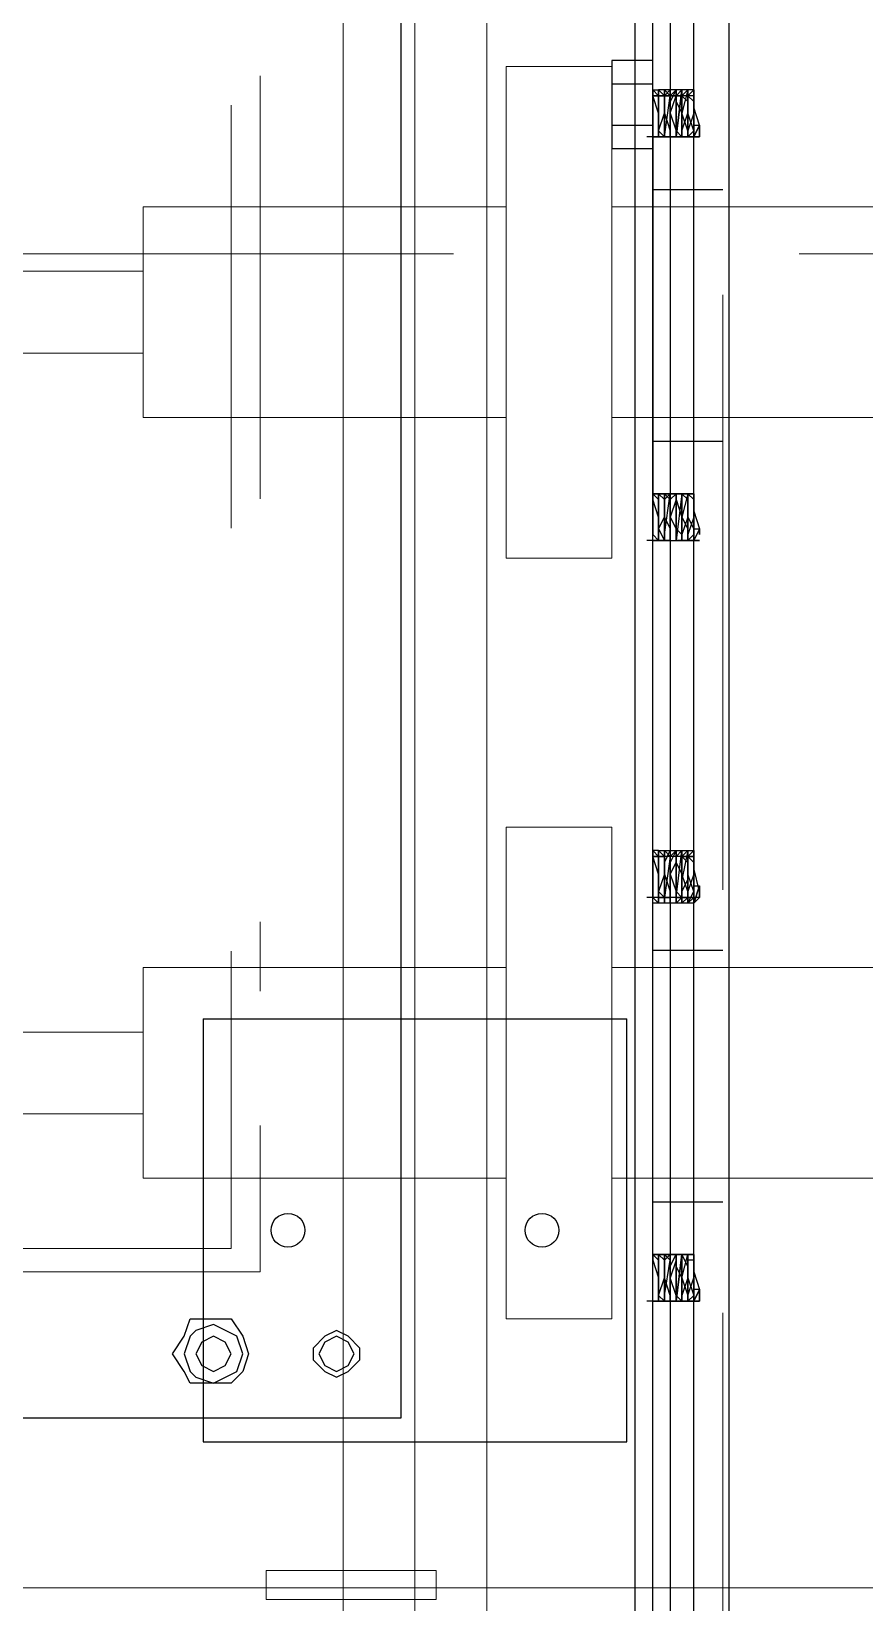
# Model space of a CAD drawing. Header units: metres. Extents: x 531759 to 532310, y 2675082 to 2675319.
# Drawn here: x 532024.1327 to 532024.3294, y 2675222.1635 to 2675222.5349 of the extents above; entities that cross this region are included whole.
import ezdxf

# ---------------------------------------------------------------- set-up
doc = ezdxf.new("R2010")
doc.units = ezdxf.units.M
doc.header["$MEASUREMENT"] = 0
doc.linetypes.add('CENTER2', pattern=[1.125, 0.75, -0.125, 0.125, -0.125])
doc.linetypes.add('PDF_IMPORT', pattern=[1, 0.8, -0.2])
doc.layers.add('IDT', color=7, linetype='Continuous')

# ---------------------------------------------------------------- blocks, each defined once
blk = doc.blocks.new('IDT')
at = {"layer": 'IDT', "color": 0, "linetype": 'CENTER2', "lineweight": 0, "ltscale": 500}
blk.add_line((16.70803310315731, 10.36062258859727), (16.70803310315731, 14.23018017940024), dxfattribs=at)
blk.add_line((16.70803310315731, 10.36062258859727), (16.70803310315731, 14.23018017940024), dxfattribs=at)
at = {"layer": 'IDT', "color": 0, "lineweight": 0}
for p, q in [((16.72503310315713, 10.36062258859727), (16.72503310315713, 14.23018017940024)), ((16.72503310315713, 10.36062258859727), (16.72503310315713, 14.23018017940024)), ((16.69103310315748, 10.36062258859727), (16.69103310315748, 13.10362258859652)), ((16.69103310315748, 10.36062258859727), (16.69103310315748, 13.10362258859652))]:
    blk.add_line(p, q, dxfattribs=at)
at = {"layer": 'IDT', "color": 0, "lineweight": 25}
for p, q in [((16.63390933936697, 12.43073513703428), (16.63390933936697, 13.75164378777674)), ((16.64220870293528, 13.75164378777674), (16.64220870293528, 12.43073513703428)), ((16.64774130461345, 12.43073513703428), (16.64774130461345, 13.75164378777674)), ((16.65604020713116, 13.75164378777674), (16.65604020713116, 12.43073513703428)), ((16.6560406681813, 13.75164378777674), (16.6560406681813, 12.43073513703428)), ((16.6518907558723, 13.63684230294791), (16.6518907558723, 12.66172125711171)), ((16.71136622391649, 12.50127580843525), (16.71136622391649, 13.05176967544628)), ((16.71136622391649, 13.05176967544628), (16.95065124651163, 13.05176967544628)), ((16.74871128524617, 13.04070447208926), (16.75147758608571, 13.04347077292834)), ((16.75562703734457, 13.04347077292834), (16.75009443566594, 13.04070447208926)), ((16.75147758608571, 13.04347077292834), (16.75562703734457, 13.04347077292834)), ((16.75977648860342, 13.0420876225088), (16.75562703734457, 13.04347077292834)), ((16.75562703734457, 13.04347077292834), (16.76115963902274, 13.04347077292834)), ((16.76115963902274, 13.04347077292834), (16.76254278944251, 13.04070447208926)), ((16.72381457769305, 13.04070447208926), (16.72104827685396, 13.03793817124995)), ((16.72381457769305, 13.04070447208926), (16.72104827685396, 13.03793817124995)), ((16.72381457769305, 13.03932132166949), (16.72243142727328, 13.03655502083041)), ((16.72381457769305, 13.03932132166949), (16.72243142727328, 13.03655502083041)), ((16.72658087853213, 13.0420876225088), (16.72381457769305, 13.04070447208926)), ((16.72658087853213, 13.0420876225088), (16.72381457769305, 13.04070447208926)), ((16.72658087853213, 13.04070447208926), (16.72381457769305, 13.03932132166949)), ((16.72658087853213, 13.04070447208926), (16.72381457769305, 13.03932132166949)), ((16.72934717937167, 13.04070447208926), (16.72658087853213, 13.0420876225088)), ((16.72934717937167, 13.04070447208926), (16.72658087853213, 13.0420876225088)), ((16.72934717937167, 13.03932132166949), (16.72658087853213, 13.04070447208926)), ((16.72934717937167, 13.03932132166949), (16.72658087853213, 13.04070447208926)), ((16.73211348021076, 13.03793817124995), (16.72934717937167, 13.04070447208926)), ((16.73211348021076, 13.03793817124995), (16.72934717937167, 13.04070447208926)), ((16.73073032979099, 13.03655502083041), (16.72934717937167, 13.03932132166949)), ((16.73073032979099, 13.03655502083041), (16.72934717937167, 13.03932132166949)), ((16.7473281348264, 13.03655502083041), (16.74871128524617, 13.04070447208926)), ((16.75009443566594, 13.04070447208926), (16.74871128524617, 13.03655502083041)), ((16.75286073650503, 13.03932132166949), (16.75147758608571, 13.03655502083041)), ((16.75286073650503, 13.03932132166949), (16.75147758608571, 13.03655502083041)), ((16.75562703734457, 13.04070447208926), (16.75286073650503, 13.03932132166949)), ((16.75562703734457, 13.04070447208926), (16.75286073650503, 13.03932132166949)), ((16.75839333818365, 13.03932132166949), (16.75562703734457, 13.04070447208926)), ((16.75839333818365, 13.03932132166949), (16.75562703734457, 13.04070447208926)), ((16.75977648860342, 13.03655502083041), (16.75839333818365, 13.03932132166949)), ((16.75977648860342, 13.03655502083041), (16.75839333818365, 13.03932132166949)), ((16.76115963902274, 13.04070447208926), (16.75977648860342, 13.0420876225088)), ((16.76254278944251, 13.03655502083041), (16.76115963902274, 13.04070447208926)), ((16.76254278944251, 13.04070447208926), (16.76530909028159, 13.03655502083041)), ((16.72104827685396, 13.03793817124995), (16.72104827685396, 13.03517187041064)), ((16.72104827685396, 13.03793817124995), (16.72104827685396, 13.03517187041064)), ((16.72104827685396, 13.03517187041064), (16.72381457769305, 13.03240556957132)), ((16.72104827685396, 13.03517187041064), (16.72381457769305, 13.03240556957132)), ((16.72243142727328, 13.03655502083041), (16.72381457769305, 13.03378871999109)), ((16.72243142727328, 13.03655502083041), (16.72381457769305, 13.03378871999109)), ((16.72934717937167, 13.03378871999109), (16.73073032979099, 13.03655502083041)), ((16.72934717937167, 13.03378871999109), (16.73073032979099, 13.03655502083041)), ((16.72934717937167, 13.03240556957132), (16.73211348021076, 13.03517187041064)), ((16.72934717937167, 13.03240556957132), (16.73211348021076, 13.03517187041064)), ((16.73211348021076, 13.03517187041064), (16.73211348021076, 13.03793817124995)), ((16.73211348021076, 13.03517187041064), (16.73211348021076, 13.03793817124995)), ((16.74871128524617, 13.03240556957132), (16.7473281348264, 13.03655502083041)), ((16.74871128524617, 13.03655502083041), (16.75009443566594, 13.03240556957132)), ((16.75147758608571, 13.03655502083041), (16.75286073650503, 13.03378871999109)), ((16.75147758608571, 13.03655502083041), (16.75286073650503, 13.03378871999109)), ((16.75839333818365, 13.03378871999109), (16.75977648860342, 13.03655502083041)), ((16.75839333818365, 13.03378871999109), (16.75977648860342, 13.03655502083041)), ((16.76115963902274, 13.03240556957132), (16.76254278944251, 13.03655502083041)), ((16.76530909028159, 13.03655502083041), (16.76254278944251, 13.03240556957132)), ((16.72381457769305, 13.03378871999109), (16.72658087853213, 13.03240556957132)), ((16.72381457769305, 13.03378871999109), (16.72658087853213, 13.03240556957132)), ((16.72381457769305, 13.03240556957132), (16.72658087853213, 13.03102241915178)), ((16.72381457769305, 13.03240556957132), (16.72658087853213, 13.03102241915178)), ((16.72658087853213, 13.03240556957132), (16.72934717937167, 13.03378871999109)), ((16.72658087853213, 13.03240556957132), (16.72934717937167, 13.03378871999109)), ((16.72658087853213, 13.03102241915178), (16.72934717937167, 13.03240556957132)), ((16.72658087853213, 13.03102241915178), (16.72934717937167, 13.03240556957132)), ((16.75147758608571, 13.02825611831247), (16.74871128524617, 13.03240556957132)), ((16.75009443566594, 13.03240556957132), (16.75562703734457, 13.02963926873224)), ((16.75286073650503, 13.03378871999109), (16.75562703734457, 13.03240556957132)), ((16.75286073650503, 13.03378871999109), (16.75562703734457, 13.03240556957132)), ((16.75562703734457, 13.03240556957132), (16.75839333818365, 13.03378871999109)), ((16.75562703734457, 13.03240556957132), (16.75839333818365, 13.03378871999109)), ((16.75977648860342, 13.03102241915178), (16.76115963902274, 13.03240556957132)), ((16.76254278944251, 13.03240556957132), (16.76115963902274, 13.02825611831247)), ((16.6518907558723, 13.03102241915178), (16.6518907558723, 13.02134036621453)), ((16.75562703734457, 13.02825611831247), (16.75147758608571, 13.02825611831247)), ((16.75562703734457, 13.02963926873224), (16.75977648860342, 13.03102241915178)), ((16.76115963902274, 13.02825611831247), (16.75562703734457, 13.02825611831247)), ((16.64635815419413, 13.02410666705362), (16.64082555251551, 13.02410666705362)), ((16.64082555251551, 13.02410666705362), (16.64220870293528, 13.02410666705362)), ((16.64220870293528, 13.02410666705362), (16.64082555251551, 13.02134036621453)), ((16.64082555251551, 13.02134036621453), (16.64082555251551, 13.02410666705362)), ((16.64082555251551, 13.02410666705362), (16.64082555251551, 13.02134036621453)), ((16.64082555251551, 13.02134036621453), (16.64220870293528, 13.02410666705362)), ((16.64359185335459, 13.02410666705362), (16.64220870293528, 13.02410666705362)), ((16.64220870293528, 13.02410666705362), (16.64635815419413, 13.02410666705362)), ((16.64220870293528, 13.0130414636966), (16.64220870293528, 13.02410666705362)), ((16.64220870293528, 13.02410666705362), (16.64220870293528, 13.01442461411636)), ((16.64220870293528, 13.0130414636966), (16.64220870293528, 13.02410666705362)), ((16.64220870293528, 13.02272351663407), (16.64220870293528, 13.02410666705362)), ((16.64220870293528, 13.02410666705362), (16.64220870293528, 13.01442461411636)), ((16.64220870293528, 13.02410666705362), (16.64220870293528, 13.0130414636966)), ((16.64220870293528, 13.02272351663407), (16.64359185335459, 13.02410666705362)), ((16.64359185335459, 13.02410666705362), (16.64220870293528, 13.02410666705362)), ((16.64220870293528, 13.02410666705362), (16.64359185335459, 13.02410666705362)), ((16.64497500377436, 13.02410666705362), (16.64359185335459, 13.02410666705362)), ((16.64359185335459, 13.01442461411636), (16.64359185335459, 13.02410666705362)), ((16.64359185335459, 13.02410666705362), (16.64359185335459, 13.01580776453591)), ((16.64359185335459, 13.0130414636966), (16.64359185335459, 13.02410666705362)), ((16.64359185335459, 13.02410666705362), (16.64359185335459, 13.02272351663407)), ((16.64359185335459, 13.02272351663407), (16.64359185335459, 13.02410666705362)), ((16.64359185335459, 13.02410666705362), (16.64359185335459, 13.01442461411636)), ((16.64359185335459, 13.02410666705362), (16.64359185335459, 13.0130414636966)), ((16.64497500377436, 13.02410666705362), (16.64359185335459, 13.02410666705362)), ((16.64359185335459, 13.02410666705362), (16.64497500377436, 13.02410666705362)), ((16.64635815419413, 13.02410666705362), (16.64497500377436, 13.02410666705362)), ((16.64497500377436, 13.0130414636966), (16.64497500377436, 13.02410666705362)), ((16.64497500377436, 13.02410666705362), (16.64497500377436, 13.01857406537522)), ((16.64635815419413, 13.02410666705362), (16.64497500377436, 13.0130414636966)), ((16.64497500377436, 13.0130414636966), (16.64497500377436, 13.02410666705362)), ((16.64497500377436, 13.02410666705362), (16.64497500377436, 13.01857406537522)), ((16.64635815419413, 13.02272351663407), (16.64497500377436, 13.02410666705362)), ((16.64497500377436, 13.02410666705362), (16.64497500377436, 13.01442461411636)), ((16.64497500377436, 13.02272351663407), (16.64497500377436, 13.02410666705362)), ((16.64497500377436, 13.02410666705362), (16.64497500377436, 13.0130414636966)), ((16.64497500377436, 13.0130414636966), (16.64635815419413, 13.02410666705362)), ((16.64635815419413, 13.02410666705362), (16.64497500377436, 13.02410666705362)), ((16.64497500377436, 13.02410666705362), (16.64635815419413, 13.02410666705362)), ((16.65050760545299, 13.02410666705362), (16.64635815419413, 13.02410666705362)), ((16.64635815419413, 13.01442461411636), (16.64635815419413, 13.02410666705362)), ((16.64635815419413, 13.02410666705362), (16.64635815419413, 13.02272351663407)), ((16.64635815419413, 13.0130414636966), (16.64635815419413, 13.02410666705362)), ((16.64635815419413, 13.02410666705362), (16.64635815419413, 13.0130414636966)), ((16.64774130461345, 13.02410666705362), (16.64635815419413, 13.02410666705362)), ((16.64635815419413, 13.02410666705362), (16.64774130461345, 13.02410666705362)), ((16.64774130461345, 13.01442461411636), (16.64774130461345, 13.02410666705362)), ((16.64774130461345, 13.02410666705362), (16.64774130461345, 13.02272351663407)), ((16.64774130461345, 13.0130414636966), (16.64774130461345, 13.02410666705362)), ((16.64774130461345, 13.02410666705362), (16.64912445503322, 13.02410666705362)), ((16.64774130461345, 13.01442461411636), (16.64774130461345, 13.02410666705362)), ((16.64774130461345, 13.02410666705362), (16.64774130461345, 13.01580776453591)), ((16.64774130461345, 13.01857406537522), (16.64774130461345, 13.02410666705362)), ((16.64774130461345, 13.02410666705362), (16.64774130461345, 13.0130414636966)), ((16.64912445503322, 13.02410666705362), (16.64774130461345, 13.02410666705362)), ((16.64774130461345, 13.02410666705362), (16.64912445503322, 13.02410666705362)), ((16.64774130461345, 13.02410666705362), (16.64912445503322, 13.02410666705362)), ((16.64912445503322, 13.0130414636966), (16.64912445503322, 13.02410666705362)), ((16.64912445503322, 13.02410666705362), (16.65050760545299, 13.02410666705362)), ((16.64912445503322, 13.02410666705362), (16.65050760545299, 13.02410666705362)), ((16.64912445503322, 13.01442461411636), (16.64912445503322, 13.02410666705362)), ((16.64912445503322, 13.02410666705362), (16.64912445503322, 13.0130414636966)), ((16.64912445503322, 13.01442461411636), (16.64912445503322, 13.02410666705362)), ((16.64912445503322, 13.02410666705362), (16.64912445503322, 13.0130414636966)), ((16.64912445503322, 13.0130414636966), (16.64912445503322, 13.02410666705362)), ((16.64912445503322, 13.02410666705362), (16.65050760545299, 13.02272351663407)), ((16.65050760545299, 13.02410666705362), (16.64912445503322, 13.02410666705362)), ((16.64912445503322, 13.02410666705362), (16.65050760545299, 13.02410666705362)), ((16.65050760545299, 13.01442461411636), (16.65050760545299, 13.02410666705362)), ((16.65050760545299, 13.02410666705362), (16.65050760545299, 13.0130414636966)), ((16.65050760545299, 13.0130414636966), (16.65050760545299, 13.02410666705362)), ((16.65050760545299, 13.02410666705362), (16.65050760545299, 13.02272351663407)), ((16.65050760545299, 13.02410666705362), (16.6518907558723, 13.02410666705362)), ((16.6518907558723, 13.02410666705362), (16.65050760545299, 13.02410666705362)), ((16.65050760545299, 13.02410666705362), (16.6518907558723, 13.02410666705362)), ((16.65050760545299, 13.01857406537522), (16.65050760545299, 13.02410666705362)), ((16.65050760545299, 13.02410666705362), (16.65050760545299, 13.0130414636966)), ((16.65050760545299, 13.01442461411636), (16.65050760545299, 13.02410666705362)), ((16.65050760545299, 13.02410666705362), (16.6518907558723, 13.02410666705362)), ((16.6518907558723, 13.02410666705362), (16.6518907558723, 13.0130414636966)), ((16.6518907558723, 13.02410666705362), (16.65327390629207, 13.02410666705362)), ((16.64082555251551, 13.02134036621453), (16.64220870293528, 13.02134036621453)), ((16.64220870293528, 13.01719091495545), (16.64082555251551, 13.02134036621453)), ((16.64359185335459, 13.02272351663407), (16.64220870293528, 13.01857406537522)), ((16.64359185335459, 13.01857406537522), (16.64220870293528, 13.02272351663407)), ((16.64220870293528, 13.0130414636966), (16.64220870293528, 13.02272351663407)), ((16.64497500377436, 13.01857406537522), (16.64359185335459, 13.02272351663407)), ((16.64359185335459, 13.01857406537522), (16.64497500377436, 13.02272351663407)), ((16.64635815419413, 13.02272351663407), (16.64774130461345, 13.01857406537522)), ((16.64635815419413, 13.02272351663407), (16.64635815419413, 13.01442461411636)), ((16.64635815419413, 13.01442461411636), (16.64635815419413, 13.02272351663407)), ((16.64912445503322, 13.02272351663407), (16.64774130461345, 13.01442461411636)), ((16.64774130461345, 13.02272351663407), (16.64912445503322, 13.01857406537522)), ((16.65050760545299, 13.02272351663407), (16.64912445503322, 13.01857406537522)), ((16.65050760545299, 13.02272351663407), (16.65050760545299, 13.01442461411636)), ((16.6518907558723, 13.02134036621453), (16.6518907558723, 12.92175353600135)), ((16.64220870293528, 13.01857406537522), (16.64220870293528, 13.0130414636966)), ((16.64220870293528, 13.01442461411636), (16.64220870293528, 13.01719091495545)), ((16.64497500377436, 13.01857406537522), (16.64359185335459, 13.0130414636966)), ((16.64359185335459, 13.01442461411636), (16.64359185335459, 13.01857406537522)), ((16.64359185335459, 13.0130414636966), (16.64359185335459, 13.01857406537522)), ((16.64497500377436, 13.01857406537522), (16.64635815419413, 13.01580776453591)), ((16.64497500377436, 13.0130414636966), (16.64497500377436, 13.01857406537522)), ((16.64635815419413, 13.01442461411636), (16.64774130461345, 13.01857406537522)), ((16.64774130461345, 13.01857406537522), (16.64774130461345, 13.0130414636966)), ((16.64912445503322, 13.01857406537522), (16.64912445503322, 13.0130414636966)), ((16.64912445503322, 13.01857406537522), (16.64912445503322, 13.01442461411636)), ((16.6518907558723, 13.01442461411636), (16.65050760545299, 13.01857406537522)), ((16.64220870293528, 13.01442461411636), (16.64220870293528, 13.0130414636966)), ((16.64220870293528, 13.01442461411636), (16.64359185335459, 13.01442461411636)), ((16.65050760545299, 13.0130414636966), (16.64220870293528, 13.0130414636966)), ((16.64774130461345, 13.0130414636966), (16.64220870293528, 13.0130414636966)), ((16.64220870293528, 13.0130414636966), (16.64359185335459, 13.0130414636966)), ((16.64359185335459, 13.01580776453591), (16.64497500377436, 13.0130414636966)), ((16.64359185335459, 13.0130414636966), (16.64359185335459, 13.01442461411636)), ((16.64359185335459, 13.0130414636966), (16.64497500377436, 13.0130414636966)), ((16.64497500377436, 13.0130414636966), (16.64359185335459, 13.0130414636966)), ((16.64497500377436, 13.01442461411636), (16.64497500377436, 13.0130414636966)), ((16.64497500377436, 13.0130414636966), (16.64635815419413, 13.0130414636966)), ((16.64635815419413, 13.0130414636966), (16.64497500377436, 13.0130414636966)), ((16.64635815419413, 13.01580776453591), (16.64635815419413, 13.01442461411636)), ((16.64774130461345, 13.01580776453591), (16.64635815419413, 13.0130414636966)), ((16.64635815419413, 13.01442461411636), (16.64635815419413, 13.0130414636966)), ((16.64635815419413, 13.0130414636966), (16.64635815419413, 13.01442461411636)), ((16.64635815419413, 13.0130414636966), (16.64774130461345, 13.0130414636966)), ((16.64774130461345, 13.0130414636966), (16.64635815419413, 13.0130414636966)), ((16.64912445503322, 13.0130414636966), (16.64774130461345, 13.01442461411636)), ((16.64774130461345, 13.01442461411636), (16.64774130461345, 13.0130414636966)), ((16.64774130461345, 13.0130414636966), (16.64912445503322, 13.01442461411636)), ((16.64774130461345, 13.0130414636966), (16.65050760545299, 13.0130414636966)), ((16.64912445503322, 13.0130414636966), (16.64774130461345, 13.0130414636966)), ((16.64912445503322, 13.01442461411636), (16.64912445503322, 13.0130414636966)), ((16.65050760545299, 13.0130414636966), (16.64912445503322, 13.01442461411636)), ((16.64912445503322, 13.0130414636966), (16.65050760545299, 13.0130414636966)), ((16.65050760545299, 13.0130414636966), (16.64912445503322, 13.0130414636966)), ((16.65050760545299, 13.01442461411636), (16.6518907558723, 13.0130414636966)), ((16.6518907558723, 13.0130414636966), (16.65050760545299, 13.01442461411636)), ((16.6518907558723, 13.0130414636966), (16.65050760545299, 13.0130414636966)), ((16.65050760545299, 13.0130414636966), (16.6518907558723, 13.0130414636966)), ((16.65050760545299, 13.0130414636966), (16.6518907558723, 13.0130414636966)), ((16.6518907558723, 13.0130414636966), (16.65050760545299, 13.0130414636966)), ((16.6518907558723, 13.0130414636966), (16.6518907558723, 13.01442461411636)), ((16.6518907558723, 13.00059310992003), (16.63529295083688, 13.00059310992003)), ((16.6518907558723, 12.94111764187608), (16.63529295083688, 12.94111764187608)), ((16.64082555251551, 12.9259029872602), (16.64220870293528, 12.93005243851906)), ((16.64220870293528, 12.93005243851906), (16.64082555251551, 12.9259029872602)), ((16.64220870293528, 12.93005243851906), (16.64082555251551, 12.92866928809951)), ((16.64082555251551, 12.9259029872602), (16.64082555251551, 12.92866928809951)), ((16.64082555251551, 12.92866928809951), (16.64082555251551, 12.92728613767997)), ((16.64082555251551, 12.92866928809951), (16.64220870293528, 12.92866928809951)), ((16.64220870293528, 12.93005243851906), (16.64220870293528, 12.91760408474249)), ((16.64359185335459, 12.93005243851906), (16.64220870293528, 12.92728613767997)), ((16.64220870293528, 12.91760408474249), (16.64220870293528, 12.93005243851906)), ((16.64220870293528, 12.93005243851906), (16.64359185335459, 12.93005243851906)), ((16.64359185335459, 12.93005243851906), (16.64220870293528, 12.92866928809951)), ((16.64220870293528, 12.92866928809951), (16.64220870293528, 12.93005243851906)), ((16.64220870293528, 12.9203703855818), (16.64220870293528, 12.92866928809951)), ((16.64220870293528, 12.92866928809951), (16.64220870293528, 12.91898723516204)), ((16.64220870293528, 12.91898723516204), (16.64220870293528, 12.92866928809951)), ((16.64220870293528, 12.92866928809951), (16.64220870293528, 12.92728613767997)), ((16.64220870293528, 12.92866928809951), (16.64359185335459, 12.92866928809951)), ((16.64635815419413, 12.92866928809951), (16.64220870293528, 12.92866928809951)), ((16.64359185335459, 12.92728613767997), (16.64359185335459, 12.93005243851906)), ((16.64359185335459, 12.93005243851906), (16.64359185335459, 12.91760408474249)), ((16.64359185335459, 12.91760408474249), (16.64359185335459, 12.93005243851906)), ((16.64359185335459, 12.93005243851906), (16.64497500377436, 12.93005243851906)), ((16.64497500377436, 12.93005243851906), (16.64359185335459, 12.92866928809951)), ((16.64359185335459, 12.92866928809951), (16.64359185335459, 12.93005243851906)), ((16.64359185335459, 12.9203703855818), (16.64359185335459, 12.92866928809951)), ((16.64359185335459, 12.92866928809951), (16.64359185335459, 12.91898723516204)), ((16.64359185335459, 12.91898723516204), (16.64359185335459, 12.92866928809951)), ((16.64359185335459, 12.92866928809951), (16.64359185335459, 12.92728613767997)), ((16.64359185335459, 12.92866928809951), (16.64497500377436, 12.92866928809951)), ((16.64497500377436, 12.91760408474249), (16.64497500377436, 12.93005243851906)), ((16.64497500377436, 12.93005243851906), (16.64497500377436, 12.92866928809951)), ((16.64497500377436, 12.92866928809951), (16.64635815419413, 12.93005243851906)), ((16.64497500377436, 12.93005243851906), (16.64635815419413, 12.93005243851906)), ((16.64497500377436, 12.91760408474249), (16.64497500377436, 12.93005243851906)), ((16.64497500377436, 12.92451983684066), (16.64497500377436, 12.92866928809951)), ((16.64497500377436, 12.92866928809951), (16.64497500377436, 12.92728613767997)), ((16.64497500377436, 12.92313668642112), (16.64497500377436, 12.92866928809951)), ((16.64497500377436, 12.92866928809951), (16.64497500377436, 12.91898723516204)), ((16.64635815419413, 12.92866928809951), (16.64497500377436, 12.91760408474249)), ((16.64497500377436, 12.91898723516204), (16.64497500377436, 12.92866928809951)), ((16.64497500377436, 12.92866928809951), (16.64635815419413, 12.92728613767997)), ((16.64635815419413, 12.92866928809951), (16.64497500377436, 12.91760408474249)), ((16.64497500377436, 12.92866928809951), (16.64635815419413, 12.92866928809951)), ((16.64635815419413, 12.91760408474249), (16.64635815419413, 12.93005243851906)), ((16.64635815419413, 12.93005243851906), (16.64635815419413, 12.91760408474249)), ((16.64635815419413, 12.93005243851906), (16.64635815419413, 12.92866928809951)), ((16.64635815419413, 12.93005243851906), (16.64774130461345, 12.93005243851906)), ((16.64635815419413, 12.92728613767997), (16.64635815419413, 12.92866928809951)), ((16.64635815419413, 12.92866928809951), (16.64635815419413, 12.91898723516204)), ((16.64635815419413, 12.91898723516204), (16.64635815419413, 12.92866928809951)), ((16.64635815419413, 12.92866928809951), (16.65050760545299, 12.92866928809951)), ((16.64774130461345, 12.93005243851906), (16.64774130461345, 12.92866928809951)), ((16.64774130461345, 12.9203703855818), (16.64774130461345, 12.93005243851906)), ((16.64774130461345, 12.93005243851906), (16.64774130461345, 12.91898723516204)), ((16.64774130461345, 12.91760408474249), (16.64774130461345, 12.93005243851906)), ((16.64774130461345, 12.93005243851906), (16.64774130461345, 12.92866928809951)), ((16.64774130461345, 12.93005243851906), (16.64912445503322, 12.93005243851906)), ((16.64774130461345, 12.92866928809951), (16.64774130461345, 12.91898723516204)), ((16.64774130461345, 12.91898723516204), (16.64912445503322, 12.92866928809951)), ((16.64774130461345, 12.92866928809951), (16.64774130461345, 12.92313668642112)), ((16.64774130461345, 12.92728613767997), (16.64774130461345, 12.92866928809951)), ((16.64774130461345, 12.92866928809951), (16.64774130461345, 12.91898723516204)), ((16.64912445503322, 12.92866928809951), (16.64774130461345, 12.92866928809951)), ((16.64912445503322, 12.91760408474249), (16.64912445503322, 12.93005243851906)), ((16.64912445503322, 12.93005243851906), (16.64912445503322, 12.91898723516204)), ((16.64912445503322, 12.91760408474249), (16.64912445503322, 12.93005243851906)), ((16.64912445503322, 12.93005243851906), (16.64912445503322, 12.9203703855818)), ((16.64912445503322, 12.93005243851906), (16.64912445503322, 12.92866928809951)), ((16.64912445503322, 12.92866928809951), (16.64912445503322, 12.93005243851906)), ((16.64912445503322, 12.93005243851906), (16.65050760545299, 12.93005243851906)), ((16.64912445503322, 12.92866928809951), (16.64912445503322, 12.91898723516204)), ((16.65050760545299, 12.92728613767997), (16.64912445503322, 12.92866928809951)), ((16.64912445503322, 12.92866928809951), (16.64912445503322, 12.91898723516204)), ((16.65050760545299, 12.92866928809951), (16.64912445503322, 12.92866928809951)), ((16.65050760545299, 12.91898723516204), (16.65050760545299, 12.93005243851906)), ((16.65050760545299, 12.93005243851906), (16.65050760545299, 12.91760408474249)), ((16.65050760545299, 12.91760408474249), (16.65050760545299, 12.93005243851906)), ((16.65050760545299, 12.93005243851906), (16.65050760545299, 12.92313668642112)), ((16.6518907558723, 12.92866928809951), (16.65050760545299, 12.93005243851906)), ((16.65050760545299, 12.93005243851906), (16.65050760545299, 12.92866928809951)), ((16.65050760545299, 12.93005243851906), (16.6518907558723, 12.93005243851906)), ((16.65050760545299, 12.92728613767997), (16.65050760545299, 12.92866928809951)), ((16.65050760545299, 12.92866928809951), (16.65050760545299, 12.91898723516204)), ((16.65050760545299, 12.92866928809951), (16.65050760545299, 12.91898723516204)), ((16.65050760545299, 12.92866928809951), (16.6518907558723, 12.92866928809951)), ((16.6518907558723, 12.91898723516204), (16.6518907558723, 12.92866928809951)), ((16.6518907558723, 12.92866928809951), (16.65327390629207, 12.92866928809951)), ((16.64082555251551, 12.92728613767997), (16.64220870293528, 12.92175353600135)), ((16.64220870293528, 12.9259029872602), (16.64082555251551, 12.9259029872602)), ((16.64220870293528, 12.92313668642112), (16.64359185335459, 12.92728613767997)), ((16.64220870293528, 12.92728613767997), (16.64220870293528, 12.91760408474249)), ((16.64220870293528, 12.92728613767997), (16.64359185335459, 12.92313668642112)), ((16.64497500377436, 12.92728613767997), (16.64359185335459, 12.92451983684066)), ((16.64359185335459, 12.92728613767997), (16.64497500377436, 12.92313668642112)), ((16.64359185335459, 12.91760408474249), (16.64497500377436, 12.92451983684066)), ((16.64359185335459, 12.92451983684066), (16.64359185335459, 12.91760408474249)), ((16.64774130461345, 12.92313668642112), (16.64635815419413, 12.92728613767997)), ((16.64635815419413, 12.92728613767997), (16.64635815419413, 12.91898723516204)), ((16.64912445503322, 12.92313668642112), (16.64774130461345, 12.92728613767997)), ((16.64912445503322, 12.92313668642112), (16.65050760545299, 12.92728613767997)), ((16.65050760545299, 12.91898723516204), (16.65050760545299, 12.92728613767997)), ((16.64220870293528, 12.91760408474249), (16.64220870293528, 12.92313668642112)), ((16.64220870293528, 12.92175353600135), (16.64220870293528, 12.91898723516204)), ((16.64359185335459, 12.91898723516204), (16.64220870293528, 12.9203703855818)), ((16.64359185335459, 12.92313668642112), (16.64359185335459, 12.91898723516204)), ((16.64497500377436, 12.91898723516204), (16.64359185335459, 12.9203703855818)), ((16.64635815419413, 12.9203703855818), (16.64497500377436, 12.92313668642112)), ((16.64497500377436, 12.92313668642112), (16.64497500377436, 12.91898723516204)), ((16.64774130461345, 12.92313668642112), (16.64635815419413, 12.9203703855818)), ((16.64635815419413, 12.9203703855818), (16.64635815419413, 12.91760408474249)), ((16.64635815419413, 12.91760408474249), (16.64774130461345, 12.9203703855818)), ((16.64635815419413, 12.91898723516204), (16.64635815419413, 12.9203703855818)), ((16.64774130461345, 12.91898723516204), (16.64774130461345, 12.92313668642112)), ((16.64912445503322, 12.9203703855818), (16.64774130461345, 12.91760408474249)), ((16.64912445503322, 12.91898723516204), (16.64912445503322, 12.92313668642112)), ((16.64912445503322, 12.91898723516204), (16.64912445503322, 12.92313668642112)), ((16.65050760545299, 12.92313668642112), (16.6518907558723, 12.91898723516204)), ((16.64220870293528, 12.91898723516204), (16.65050760545299, 12.91898723516204)), ((16.64220870293528, 12.91760408474249), (16.64359185335459, 12.91898723516204)), ((16.64359185335459, 12.91898723516204), (16.64220870293528, 12.91898723516204)), ((16.64359185335459, 12.91760408474249), (16.64220870293528, 12.91760408474249)), ((16.64497500377436, 12.91898723516204), (16.64359185335459, 12.91898723516204)), ((16.64359185335459, 12.91898723516204), (16.64497500377436, 12.91898723516204)), ((16.64359185335459, 12.91760408474249), (16.64497500377436, 12.91898723516204)), ((16.64497500377436, 12.91760408474249), (16.64359185335459, 12.91760408474249)), ((16.64497500377436, 12.91898723516204), (16.64635815419413, 12.91898723516204)), ((16.64497500377436, 12.91760408474249), (16.64635815419413, 12.91898723516204)), ((16.64497500377436, 12.91898723516204), (16.64635815419413, 12.91898723516204)), ((16.64635815419413, 12.91760408474249), (16.64497500377436, 12.91760408474249)), ((16.64635815419413, 12.91898723516204), (16.64774130461345, 12.91898723516204)), ((16.64635815419413, 12.91760408474249), (16.64774130461345, 12.91898723516204)), ((16.64635815419413, 12.91898723516204), (16.64774130461345, 12.91898723516204)), ((16.64774130461345, 12.91760408474249), (16.64635815419413, 12.91760408474249)), ((16.64774130461345, 12.91898723516204), (16.64912445503322, 12.91760408474249)), ((16.64774130461345, 12.91898723516204), (16.64912445503322, 12.91898723516204)), ((16.64774130461345, 12.91898723516204), (16.64912445503322, 12.91898723516204)), ((16.65050760545299, 12.91760408474249), (16.64774130461345, 12.91760408474249)), ((16.64912445503322, 12.91898723516204), (16.65050760545299, 12.91760408474249)), ((16.65050760545299, 12.91898723516204), (16.64912445503322, 12.91898723516204)), ((16.64912445503322, 12.91898723516204), (16.64912445503322, 12.91760408474249)), ((16.64912445503322, 12.91898723516204), (16.65050760545299, 12.91898723516204)), ((16.65050760545299, 12.91898723516204), (16.65050760545299, 12.91760408474249)), ((16.6518907558723, 12.91760408474249), (16.65050760545299, 12.91898723516204)), ((16.65050760545299, 12.91760408474249), (16.65050760545299, 12.91898723516204)), ((16.65050760545299, 12.91898723516204), (16.6518907558723, 12.91898723516204)), ((16.65050760545299, 12.91898723516204), (16.6518907558723, 12.91898723516204)), ((16.6518907558723, 12.91898723516204), (16.65050760545299, 12.91898723516204)), ((16.65050760545299, 12.91760408474249), (16.6518907558723, 12.91760408474249)), ((16.6518907558723, 12.91898723516204), (16.6518907558723, 12.91760408474249)), ((16.6518907558723, 12.91760408474249), (16.6518907558723, 12.91898723516204)), ((16.64082555251551, 12.84153081166312), (16.64220870293528, 12.84429711250243)), ((16.64220870293528, 12.84429711250243), (16.64082555251551, 12.84429711250243)), ((16.64082555251551, 12.84429711250243), (16.64635815419413, 12.84429711250243)), ((16.64082555251551, 12.84153081166312), (16.64220870293528, 12.84429711250243)), ((16.64082555251551, 12.84153081166312), (16.64082555251551, 12.84291396208266)), ((16.64082555251551, 12.84291396208266), (16.64082555251551, 12.84153081166312)), ((16.64220870293528, 12.84429711250243), (16.64220870293528, 12.83323190914541)), ((16.64359185335459, 12.84429711250243), (16.64220870293528, 12.84429711250243)), ((16.64220870293528, 12.84429711250243), (16.64220870293528, 12.83323190914541)), ((16.64220870293528, 12.84291396208266), (16.64359185335459, 12.84429711250243)), ((16.64220870293528, 12.84291396208266), (16.64220870293528, 12.84429711250243)), ((16.64220870293528, 12.84429711250243), (16.64220870293528, 12.83323190914541)), ((16.64359185335459, 12.84429711250243), (16.64220870293528, 12.84429711250243)), ((16.64220870293528, 12.84429711250243), (16.64635815419413, 12.84429711250243)), ((16.64220870293528, 12.83876451082381), (16.64359185335459, 12.84291396208266)), ((16.64220870293528, 12.84153081166312), (16.64220870293528, 12.84291396208266)), ((16.64220870293528, 12.84291396208266), (16.64220870293528, 12.83461505956495)), ((16.64220870293528, 12.83323190914541), (16.64220870293528, 12.84291396208266)), ((16.64220870293528, 12.83461505956495), (16.64220870293528, 12.84291396208266)), ((16.64359185335459, 12.84291396208266), (16.64359185335459, 12.84429711250243)), ((16.64359185335459, 12.84429711250243), (16.64359185335459, 12.83323190914541)), ((16.64497500377436, 12.84429711250243), (16.64359185335459, 12.84429711250243)), ((16.64359185335459, 12.84429711250243), (16.64359185335459, 12.83323190914541)), ((16.64497500377436, 12.84429711250243), (16.64359185335459, 12.84429711250243)), ((16.64359185335459, 12.84291396208266), (16.64359185335459, 12.84429711250243)), ((16.64359185335459, 12.84153081166312), (16.64359185335459, 12.84291396208266)), ((16.64359185335459, 12.84291396208266), (16.64359185335459, 12.83323190914541)), ((16.64359185335459, 12.83876451082381), (16.64497500377436, 12.84291396208266)), ((16.64359185335459, 12.83461505956495), (16.64359185335459, 12.84291396208266)), ((16.64359185335459, 12.84291396208266), (16.64359185335459, 12.83323190914541)), ((16.64497500377436, 12.83876451082381), (16.64497500377436, 12.84429711250243)), ((16.64497500377436, 12.84429711250243), (16.64497500377436, 12.83323190914541)), ((16.64497500377436, 12.83323190914541), (16.64635815419413, 12.84429711250243)), ((16.64635815419413, 12.84429711250243), (16.64497500377436, 12.84429711250243)), ((16.64497500377436, 12.84291396208266), (16.64497500377436, 12.84429711250243)), ((16.64497500377436, 12.84429711250243), (16.64497500377436, 12.83323190914541)), ((16.64497500377436, 12.83323190914541), (16.64635815419413, 12.84429711250243)), ((16.64635815419413, 12.84429711250243), (16.64497500377436, 12.84429711250243)), ((16.64497500377436, 12.84291396208266), (16.64497500377436, 12.84429711250243)), ((16.64635815419413, 12.84153081166312), (16.64497500377436, 12.84291396208266)), ((16.64497500377436, 12.84291396208266), (16.64497500377436, 12.83323190914541)), ((16.64497500377436, 12.83876451082381), (16.64497500377436, 12.84291396208266)), ((16.64497500377436, 12.84291396208266), (16.64497500377436, 12.83323190914541)), ((16.64635815419413, 12.84429711250243), (16.64635815419413, 12.83323190914541)), ((16.65050760545299, 12.84429711250243), (16.64635815419413, 12.84429711250243)), ((16.64635815419413, 12.84429711250243), (16.64635815419413, 12.84291396208266)), ((16.64635815419413, 12.84429711250243), (16.64635815419413, 12.83323190914541)), ((16.64774130461345, 12.84429711250243), (16.64635815419413, 12.84429711250243)), ((16.64635815419413, 12.84291396208266), (16.64635815419413, 12.83323190914541)), ((16.64635815419413, 12.84153081166312), (16.64635815419413, 12.84291396208266)), ((16.64635815419413, 12.84291396208266), (16.64635815419413, 12.83323190914541)), ((16.64774130461345, 12.84291396208266), (16.64774130461345, 12.84429711250243)), ((16.64774130461345, 12.84429711250243), (16.64912445503322, 12.84429711250243)), ((16.64774130461345, 12.83461505956495), (16.64774130461345, 12.84429711250243)), ((16.64774130461345, 12.84429711250243), (16.64774130461345, 12.83461505956495)), ((16.64774130461345, 12.83876451082381), (16.64774130461345, 12.84429711250243)), ((16.64774130461345, 12.84429711250243), (16.64774130461345, 12.83323190914541)), ((16.64774130461345, 12.84429711250243), (16.64912445503322, 12.84429711250243)), ((16.64912445503322, 12.84429711250243), (16.64774130461345, 12.84429711250243)), ((16.64912445503322, 12.84291396208266), (16.64774130461345, 12.83323190914541)), ((16.64774130461345, 12.83323190914541), (16.64774130461345, 12.84291396208266)), ((16.64774130461345, 12.84153081166312), (16.64774130461345, 12.84291396208266)), ((16.64774130461345, 12.84291396208266), (16.64774130461345, 12.83323190914541)), ((16.64912445503322, 12.83323190914541), (16.64912445503322, 12.84429711250243)), ((16.64912445503322, 12.84429711250243), (16.64912445503322, 12.83461505956495)), ((16.64912445503322, 12.83461505956495), (16.64912445503322, 12.84429711250243)), ((16.64912445503322, 12.84429711250243), (16.64912445503322, 12.83323190914541)), ((16.65050760545299, 12.84153081166312), (16.64912445503322, 12.84429711250243)), ((16.64912445503322, 12.84429711250243), (16.64912445503322, 12.83323190914541)), ((16.64912445503322, 12.84429711250243), (16.65050760545299, 12.84429711250243)), ((16.65050760545299, 12.84429711250243), (16.64912445503322, 12.84429711250243)), ((16.64912445503322, 12.84291396208266), (16.64912445503322, 12.84429711250243)), ((16.64912445503322, 12.84429711250243), (16.65050760545299, 12.84429711250243)), ((16.64912445503322, 12.83323190914541), (16.64912445503322, 12.84291396208266)), ((16.65050760545299, 12.83461505956495), (16.65050760545299, 12.84429711250243)), ((16.65050760545299, 12.84429711250243), (16.65050760545299, 12.83323190914541)), ((16.65050760545299, 12.83323190914541), (16.65050760545299, 12.84429711250243)), ((16.65050760545299, 12.84429711250243), (16.65050760545299, 12.83876451082381)), ((16.6518907558723, 12.84291396208266), (16.65050760545299, 12.84429711250243)), ((16.65050760545299, 12.84429711250243), (16.6518907558723, 12.84429711250243)), ((16.6518907558723, 12.84429711250243), (16.65050760545299, 12.84429711250243)), ((16.65050760545299, 12.84429711250243), (16.6518907558723, 12.84429711250243)), ((16.65050760545299, 12.83323190914541), (16.65050760545299, 12.84291396208266)), ((16.65050760545299, 12.84291396208266), (16.65050760545299, 12.84153081166312)), ((16.65050760545299, 12.84291396208266), (16.65050760545299, 12.83323190914541)), ((16.6518907558723, 12.84429711250243), (16.65327390629207, 12.84429711250243)), ((16.6518907558723, 12.83323190914541), (16.6518907558723, 12.84291396208266)), ((16.64220870293528, 12.84153081166312), (16.64082555251551, 12.84153081166312)), ((16.64220870293528, 12.83738136040427), (16.64082555251551, 12.84153081166312)), ((16.64359185335459, 12.83876451082381), (16.64220870293528, 12.84153081166312)), ((16.64220870293528, 12.83323190914541), (16.64220870293528, 12.83876451082381)), ((16.64497500377436, 12.83876451082381), (16.64359185335459, 12.84153081166312)), ((16.64359185335459, 12.83323190914541), (16.64497500377436, 12.83876451082381)), ((16.64359185335459, 12.83323190914541), (16.64359185335459, 12.83876451082381)), ((16.64359185335459, 12.83323190914541), (16.64359185335459, 12.83876451082381)), ((16.64497500377436, 12.83323190914541), (16.64497500377436, 12.83876451082381)), ((16.64635815419413, 12.83461505956495), (16.64497500377436, 12.83876451082381)), ((16.64635815419413, 12.83323190914541), (16.64635815419413, 12.84153081166312)), ((16.64774130461345, 12.83876451082381), (16.64635815419413, 12.84153081166312)), ((16.64635815419413, 12.83461505956495), (16.64774130461345, 12.83876451082381)), ((16.64912445503322, 12.83876451082381), (16.64774130461345, 12.84153081166312)), ((16.64774130461345, 12.83323190914541), (16.64774130461345, 12.83876451082381)), ((16.65050760545299, 12.84153081166312), (16.64912445503322, 12.83876451082381)), ((16.64912445503322, 12.83876451082381), (16.64912445503322, 12.83323190914541)), ((16.64912445503322, 12.83323190914541), (16.64912445503322, 12.83876451082381)), ((16.65050760545299, 12.83323190914541), (16.65050760545299, 12.84153081166312)), ((16.65050760545299, 12.83876451082381), (16.6518907558723, 12.83461505956495)), ((16.6518907558723, 12.74056083103039), (16.6518907558723, 12.84153081166312)), ((16.6518907558723, 12.84153081166312), (16.6518907558723, 12.73087877809314)), ((16.64220870293528, 12.83461505956495), (16.64220870293528, 12.83738136040427)), ((16.64359185335459, 12.83323190914541), (16.64220870293528, 12.83461505956495)), ((16.64220870293528, 12.83323190914541), (16.64220870293528, 12.83461505956495)), ((16.64497500377436, 12.83323190914541), (16.64359185335459, 12.83461505956495)), ((16.64359185335459, 12.83461505956495), (16.64359185335459, 12.83323190914541)), ((16.64497500377436, 12.83323190914541), (16.64497500377436, 12.83461505956495)), ((16.64635815419413, 12.83323190914541), (16.64774130461345, 12.83461505956495)), ((16.64635815419413, 12.83323190914541), (16.64635815419413, 12.83461505956495)), ((16.64635815419413, 12.83323190914541), (16.64635815419413, 12.83461505956495)), ((16.64635815419413, 12.83461505956495), (16.64635815419413, 12.83323190914541)), ((16.64774130461345, 12.83461505956495), (16.64912445503322, 12.83323190914541)), ((16.64774130461345, 12.83323190914541), (16.64912445503322, 12.83461505956495)), ((16.64774130461345, 12.83461505956495), (16.64774130461345, 12.83323190914541)), ((16.64912445503322, 12.83461505956495), (16.65050760545299, 12.83323190914541)), ((16.64912445503322, 12.83323190914541), (16.64912445503322, 12.83461505956495)), ((16.65050760545299, 12.83461505956495), (16.6518907558723, 12.83323190914541)), ((16.6518907558723, 12.83323190914541), (16.65050760545299, 12.83461505956495)), ((16.6518907558723, 12.83461505956495), (16.6518907558723, 12.83323190914541)), ((16.64774130461345, 12.83323190914541), (16.64220870293528, 12.83323190914541)), ((16.64220870293528, 12.83323190914541), (16.64359185335459, 12.83323190914541)), ((16.65050760545299, 12.83323190914541), (16.64220870293528, 12.83323190914541)), ((16.64359185335459, 12.83323190914541), (16.64497500377436, 12.83323190914541)), ((16.64359185335459, 12.83323190914541), (16.64497500377436, 12.83323190914541)), ((16.64497500377436, 12.83323190914541), (16.64635815419413, 12.83323190914541)), ((16.64497500377436, 12.83323190914541), (16.64635815419413, 12.83323190914541)), ((16.64635815419413, 12.83323190914541), (16.64774130461345, 12.83323190914541)), ((16.64635815419413, 12.83323190914541), (16.64774130461345, 12.83323190914541)), ((16.64774130461345, 12.83323190914541), (16.65050760545299, 12.83323190914541)), ((16.64774130461345, 12.83323190914541), (16.64912445503322, 12.83323190914541)), ((16.65050760545299, 12.83323190914541), (16.64912445503322, 12.83323190914541)), ((16.64912445503322, 12.83323190914541), (16.65050760545299, 12.83323190914541)), ((16.6518907558723, 12.83323190914541), (16.65050760545299, 12.83323190914541)), ((16.65050760545299, 12.83323190914541), (16.6518907558723, 12.83323190914541)), ((16.65050760545299, 12.83323190914541), (16.6518907558723, 12.83323190914541)), ((16.6518907558723, 12.83323190914541), (16.65050760545299, 12.83323190914541)), ((16.6518907558723, 12.82078355536862), (16.63529295083688, 12.82078355536862)), ((16.6518907558723, 12.76130808732489), (16.63529295083688, 12.76130808732489)), ((16.66157303933485, 12.75162580386234), (16.6518907558723, 12.75162580386234)), ((16.6518907558723, 12.75162580386234), (16.6518907558723, 12.73087877809314)), ((16.66157303933485, 12.73087877809314), (16.66157303933485, 12.75162580386234)), ((16.64220870293528, 12.7488597335481), (16.64082555251551, 12.74609343270902)), ((16.64082555251551, 12.74609343270902), (16.64082555251551, 12.7488597335481)), ((16.64082555251551, 12.7488597335481), (16.64082555251551, 12.74609343270902)), ((16.64635815419413, 12.7488597335481), (16.64082555251551, 12.7488597335481)), ((16.64082555251551, 12.7488597335481), (16.64220870293528, 12.7488597335481)), ((16.64082555251551, 12.74609343270902), (16.64220870293528, 12.7488597335481)), ((16.64082555251551, 12.74609343270902), (16.64220870293528, 12.74194398145016)), ((16.64220870293528, 12.74609343270902), (16.64082555251551, 12.74609343270902)), ((16.64359185335459, 12.7488597335481), (16.64220870293528, 12.74747658312856)), ((16.64220870293528, 12.73779453019108), (16.64220870293528, 12.7488597335481)), ((16.64220870293528, 12.73917768061085), (16.64220870293528, 12.7488597335481)), ((16.64220870293528, 12.7488597335481), (16.64220870293528, 12.74747658312856)), ((16.64220870293528, 12.7488597335481), (16.64635815419413, 12.7488597335481)), ((16.64220870293528, 12.7488597335481), (16.64220870293528, 12.73779453019108)), ((16.64220870293528, 12.74056083103039), (16.64220870293528, 12.7488597335481)), ((16.64220870293528, 12.7488597335481), (16.64220870293528, 12.73917768061085)), ((16.64359185335459, 12.7488597335481), (16.64220870293528, 12.7488597335481)), ((16.64220870293528, 12.7488597335481), (16.64359185335459, 12.7488597335481)), ((16.64359185335459, 12.7488597335481), (16.64220870293528, 12.7488597335481)), ((16.64220870293528, 12.74747658312856), (16.64220870293528, 12.73779453019108)), ((16.64220870293528, 12.74747658312856), (16.64359185335459, 12.74332713186971)), ((16.64220870293528, 12.74332713186971), (16.64359185335459, 12.74747658312856)), ((16.64359185335459, 12.73779453019108), (16.64359185335459, 12.7488597335481)), ((16.64359185335459, 12.73917768061085), (16.64359185335459, 12.7488597335481)), ((16.64359185335459, 12.7488597335481), (16.64359185335459, 12.74747658312856)), ((16.64359185335459, 12.74747658312856), (16.64359185335459, 12.7488597335481)), ((16.64359185335459, 12.7488597335481), (16.64359185335459, 12.73779453019108)), ((16.64359185335459, 12.74056083103039), (16.64359185335459, 12.7488597335481)), ((16.64359185335459, 12.7488597335481), (16.64359185335459, 12.73917768061085)), ((16.64497500377436, 12.7488597335481), (16.64359185335459, 12.7488597335481)), ((16.64359185335459, 12.7488597335481), (16.64497500377436, 12.7488597335481)), ((16.64497500377436, 12.7488597335481), (16.64359185335459, 12.7488597335481)), ((16.64497500377436, 12.74747658312856), (16.64359185335459, 12.74332713186971)), ((16.64359185335459, 12.74747658312856), (16.64497500377436, 12.74332713186971)), ((16.64635815419413, 12.7488597335481), (16.64497500377436, 12.73779453019108)), ((16.64497500377436, 12.73779453019108), (16.64497500377436, 12.7488597335481)), ((16.64497500377436, 12.7488597335481), (16.64497500377436, 12.74747658312856)), ((16.64497500377436, 12.73917768061085), (16.64497500377436, 12.7488597335481)), ((16.64497500377436, 12.7488597335481), (16.64635815419413, 12.74747658312856)), ((16.64497500377436, 12.74332713186971), (16.64497500377436, 12.7488597335481)), ((16.64497500377436, 12.7488597335481), (16.64497500377436, 12.73779453019108)), ((16.64497500377436, 12.73779453019108), (16.64635815419413, 12.7488597335481)), ((16.64497500377436, 12.74332713186971), (16.64497500377436, 12.7488597335481)), ((16.64497500377436, 12.7488597335481), (16.64497500377436, 12.73917768061085)), ((16.64635815419413, 12.7488597335481), (16.64497500377436, 12.7488597335481)), ((16.64497500377436, 12.7488597335481), (16.64635815419413, 12.7488597335481)), ((16.64635815419413, 12.7488597335481), (16.64497500377436, 12.7488597335481)), ((16.64635815419413, 12.73779453019108), (16.64635815419413, 12.7488597335481)), ((16.64635815419413, 12.73917768061085), (16.64635815419413, 12.7488597335481)), ((16.64635815419413, 12.7488597335481), (16.64635815419413, 12.73779453019108)), ((16.64635815419413, 12.74747658312856), (16.64635815419413, 12.7488597335481)), ((16.64635815419413, 12.7488597335481), (16.64635815419413, 12.73917768061085)), ((16.64774130461345, 12.7488597335481), (16.64635815419413, 12.7488597335481)), ((16.64635815419413, 12.7488597335481), (16.64774130461345, 12.7488597335481)), ((16.65050760545299, 12.7488597335481), (16.64635815419413, 12.7488597335481)), ((16.64635815419413, 12.74747658312856), (16.64635815419413, 12.73917768061085)), ((16.64774130461345, 12.74332713186971), (16.64635815419413, 12.74747658312856)), ((16.64774130461345, 12.73779453019108), (16.64774130461345, 12.7488597335481)), ((16.64774130461345, 12.7488597335481), (16.64774130461345, 12.74332713186971)), ((16.64774130461345, 12.74056083103039), (16.64774130461345, 12.7488597335481)), ((16.64774130461345, 12.7488597335481), (16.64774130461345, 12.73917768061085)), ((16.64912445503322, 12.7488597335481), (16.64774130461345, 12.73917768061085)), ((16.64774130461345, 12.73917768061085), (16.64774130461345, 12.7488597335481)), ((16.64774130461345, 12.7488597335481), (16.64912445503322, 12.7488597335481)), ((16.64774130461345, 12.74747658312856), (16.64774130461345, 12.7488597335481)), ((16.64774130461345, 12.7488597335481), (16.64774130461345, 12.73917768061085)), ((16.64912445503322, 12.7488597335481), (16.64774130461345, 12.7488597335481)), ((16.64774130461345, 12.7488597335481), (16.64912445503322, 12.7488597335481)), ((16.64774130461345, 12.7488597335481), (16.64912445503322, 12.7488597335481)), ((16.64912445503322, 12.74332713186971), (16.64774130461345, 12.74747658312856)), ((16.64912445503322, 12.73779453019108), (16.64912445503322, 12.7488597335481)), ((16.64912445503322, 12.7488597335481), (16.64912445503322, 12.73917768061085)), ((16.64912445503322, 12.73779453019108), (16.64912445503322, 12.7488597335481)), ((16.64912445503322, 12.7488597335481), (16.64912445503322, 12.73917768061085)), ((16.64912445503322, 12.73917768061085), (16.64912445503322, 12.7488597335481)), ((16.64912445503322, 12.7488597335481), (16.65050760545299, 12.7488597335481)), ((16.65050760545299, 12.74747658312856), (16.64912445503322, 12.7488597335481)), ((16.64912445503322, 12.7488597335481), (16.64912445503322, 12.73917768061085)), ((16.65050760545299, 12.7488597335481), (16.64912445503322, 12.7488597335481)), ((16.64912445503322, 12.7488597335481), (16.65050760545299, 12.7488597335481)), ((16.64912445503322, 12.7488597335481), (16.65050760545299, 12.7488597335481)), ((16.65050760545299, 12.74747658312856), (16.64912445503322, 12.74332713186971)), ((16.65050760545299, 12.73779453019108), (16.65050760545299, 12.7488597335481)), ((16.65050760545299, 12.7488597335481), (16.65050760545299, 12.74332713186971)), ((16.65050760545299, 12.73917768061085), (16.65050760545299, 12.7488597335481)), ((16.65050760545299, 12.7488597335481), (16.65050760545299, 12.74747658312856)), ((16.65050760545299, 12.7488597335481), (16.65050760545299, 12.73917768061085)), ((16.6518907558723, 12.7488597335481), (16.65050760545299, 12.7488597335481)), ((16.65050760545299, 12.7488597335481), (16.6518907558723, 12.7488597335481)), ((16.6518907558723, 12.7488597335481), (16.65050760545299, 12.7488597335481)), ((16.65050760545299, 12.7488597335481), (16.6518907558723, 12.7488597335481)), ((16.65050760545299, 12.73779453019108), (16.65050760545299, 12.7488597335481)), ((16.65050760545299, 12.7488597335481), (16.65050760545299, 12.73917768061085)), ((16.65050760545299, 12.73917768061085), (16.65050760545299, 12.74747658312856)), ((16.6518907558723, 12.73917768061085), (16.6518907558723, 12.7488597335481)), ((16.6518907558723, 12.7488597335481), (16.65327390629207, 12.7488597335481)), ((16.66157303933485, 12.74609366323409), (16.6518907558723, 12.74609366323409)), ((16.6518907558723, 12.74609366323409), (16.6518907558723, 12.73641137977154)), ((16.66157303933485, 12.73641137977154), (16.66157303933485, 12.74609366323409)), ((16.64220870293528, 12.73779453019108), (16.64220870293528, 12.74332713186971)), ((16.64220870293528, 12.74194398145016), (16.64220870293528, 12.73917768061085)), ((16.64359185335459, 12.74332713186971), (16.64359185335459, 12.73779453019108)), ((16.64359185335459, 12.74332713186971), (16.64359185335459, 12.73917768061085)), ((16.64359185335459, 12.73779453019108), (16.64497500377436, 12.74332713186971)), ((16.64497500377436, 12.74332713186971), (16.64497500377436, 12.73917768061085)), ((16.64635815419413, 12.74056083103039), (16.64497500377436, 12.74332713186971)), ((16.64774130461345, 12.74332713186971), (16.64635815419413, 12.73917768061085)), ((16.64774130461345, 12.73917768061085), (16.64774130461345, 12.74332713186971)), ((16.64912445503322, 12.74332713186971), (16.64912445503322, 12.73917768061085)), ((16.64912445503322, 12.73917768061085), (16.64912445503322, 12.74332713186971)), ((16.65050760545299, 12.74332713186971), (16.6518907558723, 12.73917768061085)), ((16.64359185335459, 12.73917768061085), (16.64220870293528, 12.74056083103039)), ((16.64220870293528, 12.73917768061085), (16.64220870293528, 12.73779453019108)), ((16.64220870293528, 12.73779453019108), (16.64359185335459, 12.73917768061085)), ((16.64220870293528, 12.73917768061085), (16.65050760545299, 12.73917768061085)), ((16.64497500377436, 12.73917768061085), (16.64359185335459, 12.74056083103039)), ((16.64359185335459, 12.73917768061085), (16.64497500377436, 12.73917768061085)), ((16.64497500377436, 12.73917768061085), (16.64359185335459, 12.73779453019108)), ((16.64359185335459, 12.73779453019108), (16.64359185335459, 12.73917768061085)), ((16.64635815419413, 12.73917768061085), (16.64497500377436, 12.73917768061085)), ((16.64497500377436, 12.73917768061085), (16.64497500377436, 12.73779453019108)), ((16.64497500377436, 12.73779453019108), (16.64635815419413, 12.73917768061085)), ((16.64635815419413, 12.73779453019108), (16.64774130461345, 12.74056083103039)), ((16.64635815419413, 12.73917768061085), (16.64635815419413, 12.74056083103039)), ((16.64635815419413, 12.73917768061085), (16.64635815419413, 12.73779453019108)), ((16.64774130461345, 12.73917768061085), (16.64635815419413, 12.73917768061085)), ((16.64635815419413, 12.73917768061085), (16.64635815419413, 12.73779453019108)), ((16.64635815419413, 12.73779453019108), (16.64774130461345, 12.73917768061085)), ((16.64912445503322, 12.73917768061085), (16.64774130461345, 12.73779453019108)), ((16.64774130461345, 12.73917768061085), (16.64912445503322, 12.73779453019108)), ((16.64912445503322, 12.73917768061085), (16.64774130461345, 12.73917768061085)), ((16.64774130461345, 12.73917768061085), (16.64774130461345, 12.73779453019108)), ((16.64912445503322, 12.73779453019108), (16.64912445503322, 12.73917768061085)), ((16.64912445503322, 12.73917768061085), (16.64912445503322, 12.73779453019108)), ((16.64912445503322, 12.73917768061085), (16.65050760545299, 12.73779453019108)), ((16.65050760545299, 12.73917768061085), (16.64912445503322, 12.73917768061085)), ((16.65050760545299, 12.73779453019108), (16.65050760545299, 12.73917768061085)), ((16.6518907558723, 12.73917768061085), (16.65050760545299, 12.73917768061085)), ((16.65050760545299, 12.73917768061085), (16.65050760545299, 12.73779453019108)), ((16.65050760545299, 12.73917768061085), (16.6518907558723, 12.73779453019108)), ((16.6518907558723, 12.73779453019108), (16.65050760545299, 12.73917768061085)), ((16.65050760545299, 12.73917768061085), (16.6518907558723, 12.73917768061085)), ((16.6518907558723, 12.73917768061085), (16.6518907558723, 12.73779453019108)), ((16.6518907558723, 12.73779453019108), (16.6518907558723, 12.73917768061085)), ((16.64220870293528, 12.73779453019108), (16.64359185335459, 12.73779453019108)), ((16.64359185335459, 12.73779453019108), (16.64497500377436, 12.73779453019108)), ((16.64497500377436, 12.73779453019108), (16.64635815419413, 12.73779453019108)), ((16.64635815419413, 12.73779453019108), (16.64774130461345, 12.73779453019108)), ((16.64774130461345, 12.73779453019108), (16.65050760545299, 12.73779453019108)), ((16.6518907558723, 12.73779453019108), (16.65050760545299, 12.73779453019108)), ((16.6518907558723, 12.73641137977154), (16.66157303933485, 12.73641137977154)), ((16.6518907558723, 12.73087877809314), (16.66157303933485, 12.73087877809314))]:
    blk.add_line(p, q, dxfattribs=at)
at = {"layer": 'IDT', "color": 0, "linetype": 'PDF_IMPORT', "lineweight": 13, "ltscale": 0.1758333333333333}
blk.add_line((16.63529295083688, 12.54553662186333), (16.63529295083688, 13.63684230294791), dxfattribs=at)
at = {"layer": 'IDT', "color": 0, "lineweight": 13}
for p, q in [((16.74317868356755, 13.09464733845459), (16.70306732139878, 13.09464733845459)), ((16.70306732139878, 13.09464733845459), (16.70306732139878, 13.08773112530628)), ((16.74317868356755, 13.08773112530628), (16.74317868356755, 13.09464733845459)), ((16.26460863837727, 13.09188103761528), (16.69476841888107, 13.09188103761528)), ((16.62007829622124, 13.09188103761528), (18.11111444857741, 13.09188103761528)), ((16.70306732139878, 13.08773112530628), (16.74317868356755, 13.08773112530628)), ((16.74456183398732, 12.98261215446485), (16.74456183398732, 13.01719091495545)), ((16.74456183398732, 13.01719091495545), (16.91745563644079, 13.01719091495545)), ((16.32961670809962, 12.77652274194077), (16.6173119953817, 12.77652274194077)), ((16.96309960028819, 12.77652274194077), (16.69891787013992, 12.77652274194077))]:
    blk.add_line(p, q, dxfattribs=at)
at = {"layer": 'IDT', "color": 0}
for p, q in [((16.75803310315749, 13.05733686809924), (16.65803310315758, 13.05733686809924)), ((16.65803310315758, 13.05733686809924), (16.65803310315758, 12.95733686809933)), ((16.75803310315749, 13.05733686809924), (16.65803310315758, 13.05733686809924)), ((16.65803310315758, 13.05733686809924), (16.65803310315758, 12.95733686809933)), ((16.75803310315749, 12.95733686809933), (16.75803310315749, 13.05733686809924)), ((16.75803310315749, 12.95733686809933), (16.75803310315749, 13.05733686809924)), ((16.75803310315749, 12.95733686809933), (16.65803310315758, 12.95733686809933)), ((16.75803310315749, 12.95733686809933), (16.65803310315758, 12.95733686809933))]:
    blk.add_line(p, q, dxfattribs=at)
at = {"layer": 'IDT', "color": 0, "lineweight": 9}
for p, q in [((16.68646951636291, 13.02825611831247), (16.66157280880978, 13.02825611831247)), ((16.66157280880978, 13.02825611831247), (16.66157280880978, 12.9120714830641)), ((16.68646951636291, 12.9120714830641), (16.68646951636291, 13.02825611831247)), ((16.66157280880978, 12.99506050824164), (16.57720063321247, 12.99506050824164)), ((16.77222484237998, 12.99506050824164), (16.68646951636291, 12.99506050824164)), ((16.77222484237998, 12.94526709313493), (16.77222484237998, 12.99506050824164)), ((16.91192303476217, 12.97984585362576), (16.77222484237998, 12.97984585362576)), ((16.77222484237998, 12.9604817477508), (16.91192303476217, 12.9604817477508)), ((16.57720063321247, 12.94526709313493), (16.66157280880978, 12.94526709313493)), ((16.68646951636291, 12.94526709313493), (16.77222484237998, 12.94526709313493)), ((16.66157280880978, 12.9120714830641), (16.68646951636291, 12.9120714830641)), ((16.68646951636291, 12.84844656376129), (16.66157280880978, 12.84844656376129)), ((16.66157280880978, 12.84844656376129), (16.66157280880978, 12.73226192851268)), ((16.68646951636291, 12.73226192851268), (16.68646951636291, 12.84844656376129)), ((16.66157280880978, 12.81525095369022), (16.57720063321247, 12.81525095369022)), ((16.77222484237998, 12.81525095369022), (16.68646951636291, 12.81525095369022)), ((16.77222484237998, 12.76545753858375), (16.77222484237998, 12.81525095369022)), ((16.91192303476217, 12.80003629907435), (16.77222484237998, 12.80003629907435)), ((16.77222484237998, 12.78067219319962), (16.91192303476217, 12.78067219319962)), ((16.57720063321247, 12.76545753858375), (16.66157280880978, 12.76545753858375)), ((16.68646951636291, 12.76545753858375), (16.77222484237998, 12.76545753858375)), ((16.66157280880978, 12.73226192851268), (16.68646951636291, 12.73226192851268))]:
    blk.add_line(p, q, dxfattribs=at)
at = {"layer": 'IDT', "color": 0, "linetype": 'PDF_IMPORT', "lineweight": 13, "ltscale": 0.04666666666666686}
for p, q in [((16.75147758608571, 12.54138717060425), (16.75147758608571, 13.01165831327705)), ((16.75147758608571, 13.01165831327705), (16.9105398843424, 13.01165831327705))]:
    blk.add_line(p, q, dxfattribs=at)
at = {"layer": 'IDT', "color": 0, "linetype": 'PDF_IMPORT', "lineweight": 13, "ltscale": 0.03833333333333311}
blk.add_line((16.74456183398732, 12.53447141850631), (16.74456183398732, 12.95079969481355), dxfattribs=at)
at = {"layer": 'IDT', "color": 0}
for centre in [(16.67803310315756, 13.00733686809929), (16.67803310315756, 13.00733686809929), (16.73803310315751, 13.00733686809929), (16.73803310315751, 13.00733686809929)]:
    blk.add_circle(centre, 0.004, dxfattribs=at)

msp = doc.modelspace()

# ---------------------------------------------------------------- block references
at = {"layer": 'IDT', "color": 8, "rotation": 180}
msp.add_blockref('IDT', (532040.9312843675, 2675235.258854317), dxfattribs=at)

doc.saveas('drawing.dxf')
